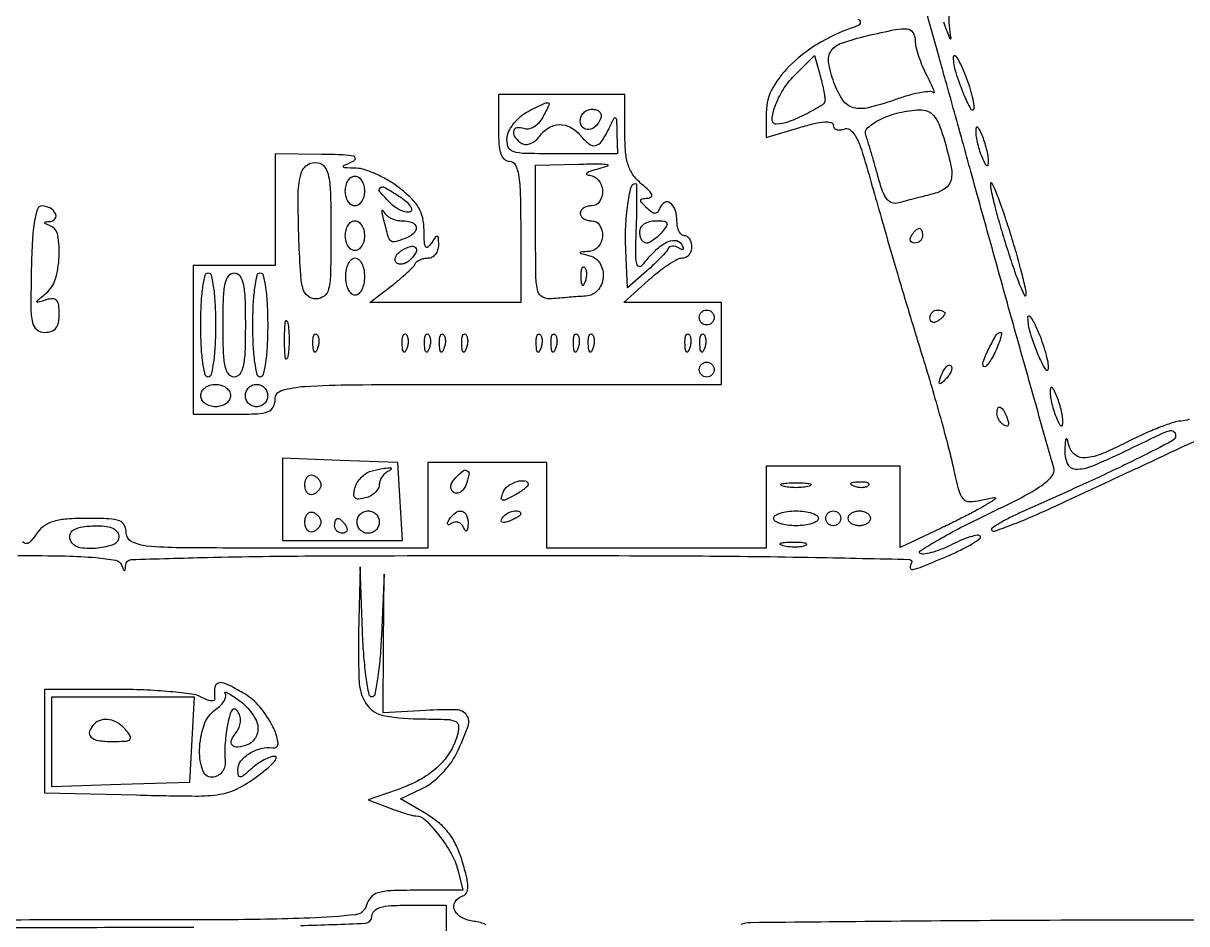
# Model space of a CAD drawing. Extents: x 23 to 255, y 40 to 184.
# Drawn here: x 61.52 to 74.74, y 134.98 to 145.22 of the extents above; entities that cross this region are included whole.
import ezdxf

# ---------------------------------------------------------------- set-up
doc = ezdxf.new("R2010")
doc.units = 0
doc.header["$MEASUREMENT"] = 0

msp = doc.modelspace()

# ---------------------------------------------------------------- linework, layer by layer
for points in [[(207.919475, 175.632891, 0.000007), (191.762556, 175.634099, 0.00002)], [(173.0434, 175.634494, 0.000013), (151.49745, 175.633531)], [(49.932728, 162.472053, 0.000008), (49.952466, 164.319505, 0.000321)], [(63.698455, 145.326169, 0.000721), (66.4533, 145.328041, -0.000414), (69.674497, 145.332204, -0.007548)], [(61.45485, 139.167, -0.004788), (61.999077, 139.161788, -0.017602), (62.342856, 139.143084, -0.020735), (62.568052, 139.11341, -0.259284), (62.632571, 139.06125, 0.009076), (62.656282, 139.00543, 0.295955), (62.668044, 138.9978, 0.382689), (62.677158, 139.005973, 0.011437), (62.681921, 139.06125, -0.386464), (62.743602, 139.121079, -0.002267), (63.607475, 139.14532, -0.004933), (64.876137, 139.162643, -0.000947), (67.177393, 139.167, -0.001231), (69.152096, 139.162139, -0.003536), (70.522743, 139.145698, -0.000839), (71.591574, 139.123521, -0.57987), (71.6139, 139.0824, 0.167112), (71.601818, 139.028976, 0.441181), (71.629884, 139.008467, 0.048034), (71.739876, 139.042003, 0.003257), (72.04186, 139.169126, 0.013194), (72.191862, 139.238165, 0.023658), (72.310506, 139.303759, 0.022572), (72.393218, 139.36004, 0.456678), (72.395136, 139.386864, 0.244306), (72.362176, 139.397283, 0.02794), (72.283809, 139.379024, 0.028667), (72.187144, 139.344601, 0.01946), (72.081327, 139.295, -0.022497), (71.971784, 139.244461, -0.026394), (71.863759, 139.206915, -0.026767), (71.770676, 139.185297, -0.124749), (71.716163, 139.189312, -0.628223), (71.712373, 139.21894, -0.010987), (71.890264, 139.32904, -0.013844), (72.135419, 139.464422, -0.007337), (72.446138, 139.619218, 0.006634), (72.868312, 139.828798, 0.03272), (73.09614, 139.9652, 0.065533), (73.212357, 140.070418, 0.250071), (73.232444, 140.162817, -0.00041), (72.993892, 141.007624, -0.000441), (72.762535, 141.832314, -0.000444), (72.53416, 142.651955, -0.000429), (72.304559, 143.4816, 0.000272), (72.208384, 143.829547, 0.000207), (72.102624, 144.210746, 0.000209), (72.003147, 144.568148, 0.000489), (71.928416, 144.8352), (71.773952, 145.3851)], [(71.004471, 145.268944, -0.734878), (71.005827, 145.192662, 0.047604), (70.59174, 145.00962, 0.0617), (70.2577, 144.763709, 0.072941), (70.038597, 144.485634, 0.131172), (69.9642, 144.206928), (69.9642, 143.921159), (70.3449, 144.035733, -0.014063), (70.512904, 144.081184, -0.042674), (70.629847, 144.098952, -0.079701), (70.701154, 144.092261, -0.34201), (70.7256, 144.060702, 0.159283), (70.735484, 144.030463, 0.151822), (70.761494, 144.011193, 0.111675), (70.801041, 144.006671, 0.064549), (70.847794, 144.017988, -0.245801), (70.912627, 144.010457, -0.109373), (70.973329, 143.945978, -0.051975), (71.035307, 143.812076, -0.013151), (71.107043, 143.582889, 0.000652), (71.307563, 142.881189, 0.001661), (71.455387, 142.372808, 0.001932), (71.592925, 141.912173, 0.001224), (71.756633, 141.376254, -0.003934), (71.856893, 141.041554, -0.003515), (71.955808, 140.692513, -0.003526), (72.040268, 140.377645, -0.010939), (72.091077, 140.16367, 0.010604), (72.151631, 139.907897, 0.113606), (72.200545, 139.813924, 0.220202), (72.272654, 139.780752, 0.05487), (72.404969, 139.795629, -0.002333), (72.549653, 139.827517, -0.252705), (72.568225, 139.82212, -0.48168), (72.566813, 139.808696, -0.003631), (72.4599, 139.741523, -0.015489), (72.368679, 139.688963, -0.004293), (72.222359, 139.612198, -0.00433), (72.055109, 139.528098, -0.004525), (71.88885, 139.448153), (71.487, 139.259384), (71.487, 139.720792), (71.487, 140.1822), (70.7256, 140.1822), (69.9642, 140.1822), (69.9642, 139.7169), (69.9642, 139.2516), (68.71635, 139.251445), (67.4685, 139.251291), (67.4685, 139.737895), (67.4685, 140.2245), (66.7917, 140.2245), (66.1149, 140.2245), (66.1149, 139.737895), (66.1149, 139.251291), (64.40175, 139.251445, -0.001524), (63.304195, 139.25489, -0.023092), (62.923913, 139.27482, -0.087909), (62.749503, 139.323823, -0.287967), (62.6886, 139.4208, 0.114913), (62.667896, 139.509697, 0.189992), (62.611622, 139.560837, 0.080197), (62.495268, 139.584676, 0.010508), (62.241976, 139.59, 0.017174), (62.014683, 139.58219, 0.053689), (61.86426, 139.555445, 0.079841), (61.758374, 139.505261, 0.0863), (61.676781, 139.425491, -0.017184), (61.597586, 139.323215, -0.222975), (61.55511, 139.303282, -0.202758), (61.510294, 139.322235, -0.014042)], [(71.980667, 145.23705, 0.001272), (72.04182, 145.061771, 0.16766), (72.05575, 145.044204, 0.631304), (72.064233, 145.049501, 0.002475), (72.046937, 145.19475, -0.054323), (72.044828, 145.335914, -0.26835)], [(74.773029, 140.716515, -0.085686), (74.677838, 140.696014, 0.068306), (74.594463, 140.681052, 0.01298), (74.448687, 140.629497, 0.013635), (74.280456, 140.559724, 0.012151), (74.1096, 140.4783, -0.015565), (73.785268, 140.326444, -0.079357), (73.592808, 140.277632, -0.185715), (73.476347, 140.310773, -0.169263), (73.406517, 140.41485, 0.009556), (73.385625, 140.488975, 0.524627), (73.373904, 140.492738, 0.213559), (73.364162, 140.474663, 0.005163), (73.358014, 140.377543, 0.112993), (73.38618, 140.215536, 0.290894), (73.47955, 140.150629, 0.109156), (73.666045, 140.183825, 0.014374), (74.034871, 140.349572, -0.001465), (74.432588, 140.540792, -0.035281), (74.547408, 140.585949, -0.246525), (74.595284, 140.577275, -0.23102), (74.6172, 140.532373, -0.279518), (74.579262, 140.469813, -0.004651), (74.20236, 140.277768, -0.008125), (73.672717, 140.024727, -0.00241), (72.854719, 139.654882, 0.012115), (72.716904, 139.589321, 0.021543), (72.607317, 139.527829, 0.018831), (72.529073, 139.475205, 0.460577), (72.527274, 139.452126, 0.290586), (72.560786, 139.444639, 0.004684), (72.750505, 139.515004, 0.010598), (72.974185, 139.605834, 0.006629), (73.232255, 139.721136, 0.000659), (74.01499, 140.084629, 0.000804), (74.746327, 140.426858, 0.000881), (75.394986, 140.733069, 0.001616)], [(66.781551, 134.966503, 0.082613), (66.64365, 135.006069, -0.091587), (66.501229, 135.049693, -0.168673), (66.418988, 135.136794, -0.25771), (66.426554, 135.22893, -0.167199), (66.513537, 135.295479, 0.194155), (66.556801, 135.332313, 0.124408), (66.57233, 135.397339, 0.057272), (66.558419, 135.505823, 0.012286), (66.508373, 135.689129, 0.034474), (66.441349, 135.867185, 0.054741), (66.357926, 136.00689, 0.056838), (66.248699, 136.121527, 0.040763), (66.103973, 136.223656), (65.807274, 136.398713), (66.060832, 136.521515, 0.055811), (66.167624, 136.588845, 0.033052), (66.278948, 136.690516, 0.032726), (66.377874, 136.808162, 0.047706), (66.447295, 136.924394, 0.021924), (66.57542, 137.228095, 0.252546), (66.558035, 137.352029, 0.233543), (66.44307, 137.411563, 0.019002), (66.093904, 137.404915), (65.6073, 137.377131), (65.613394, 138.166315), (65.619488, 138.9555), (65.58895, 138.25755, -0.010466), (65.571625, 137.989964, -0.017177), (65.544467, 137.764623, -0.011236), (65.512543, 137.585901, -0.356993), (65.4804, 137.5596, -0.361595), (65.44834, 137.586273, -0.010106), (65.417021, 137.777048, -0.016238), (65.390617, 138.01604, -0.009872), (65.37419, 138.29985), (65.345993, 139.0401), (65.328597, 138.288027, 0.019106), (65.337244, 137.714636, 0.147613), (65.42731, 137.465111, 0.195745), (65.627529, 137.343814, 0.038045), (66.057151, 137.308491, -0.007276), (66.337978, 137.302724, -0.105764), (66.433788, 137.278684, -0.289885), (66.466917, 137.22464, -0.069062), (66.45016, 137.11545, -0.070653), (66.360138, 136.919813, -0.066804), (66.217783, 136.75276, -0.059549), (66.020862, 136.614339, -0.040032), (65.768807, 136.503675), (65.4381, 136.389035), (65.676257, 136.297518, 0.008279), (65.772159, 136.262476, 0.009995), (65.863358, 136.232883, 0.008781), (65.940762, 136.210942, 0.064754), (65.97876, 136.206, -0.198348), (66.086869, 136.161357, -0.031543), (66.24196, 135.986127, -0.035224), (66.381947, 135.777514, -0.069442), (66.4562, 135.59265), (66.513943, 135.36), (65.989251, 135.36, 0.00962), (65.694814, 135.354335, 0.062729), (65.549046, 135.330246, 0.137629), (65.468038, 135.279164, 0.120293), (65.420313, 135.1908, -0.310194), (65.294931, 135.082276, -0.018954), (64.774779, 135.043722, -0.008519), (63.773493, 135.024651, -0.000502), (60.732933, 135.0216, -0.000713)], [(80.870921, 134.953928, -0.062591), (80.891548, 135.086588, -0.204789), (80.946405, 135.153975, -0.096732), (81.062168, 135.188606, -0.008787), (81.36405, 135.212882), (81.8505, 135.243407), (81.32175, 135.259403, 0.009381), (81.04815, 135.262545, 0.049909), (80.899609, 135.246589, 0.119509), (80.822102, 135.20966, 0.22579), (80.793, 135.1485, -0.402901), (80.717374, 135.069883, -0.003919), (79.856503, 135.043239, -0.005179), (78.453738, 135.025361, -0.000596), (75.300919, 135.0216, 0.000875), (73.18581, 135.017899, 0.001407), (71.382828, 135.006516, 0.000222), (69.785132, 134.991222, 0.089334), (69.675019, 134.970249, 0.18689)], [(58.028629, 134.940786, 0.000697), (60.7428, 134.937, 0.000697), (63.456971, 134.940786, 0.005997)], [(64.66965, 134.958717, 0.005181), (65.406196, 134.986085, 0.400368), (65.4804, 135.0639, -0.200296), (65.505362, 135.123713, -0.122766), (65.57205, 135.163305, -0.058865), (65.695243, 135.184942, -0.014068), (65.9034, 135.1908), (66.3264, 135.1908), (66.3264, 134.7678)]]:
    msp.add_lwpolyline(points, format="xyb")
for points in [[(71.656721, 145.02555, 0.058894), (71.665724, 144.951616, 0.01988), (71.695616, 144.847104, 0.01946), (71.738155, 144.733137, 0.021125), (71.788397, 144.625974, -0.007582), (71.835168, 144.532861, -0.019975), (71.86495, 144.464409, -0.065316), (71.872653, 144.432929, -0.708539), (71.864827, 144.429173, 0.216901), (71.82505, 144.444064, 0.023868), (71.725895, 144.43244, 0.025692), (71.603474, 144.405604, 0.018006), (71.468715, 144.363449, -0.020817), (71.134866, 144.26107, -0.126015), (70.955299, 144.260133, -0.188368), (70.835077, 144.345573, -0.058463), (70.73408, 144.547505, -0.042596), (70.672758, 144.77633, -0.200266), (70.70166, 144.906427, -0.158531), (70.820694, 144.995506, -0.024519), (71.107761, 145.077733, -0.007025), (71.432517, 145.148955, -0.07429), (71.567625, 145.156195, -0.238372), (71.631554, 145.115866, -0.134931)], [(70.632567, 144.357026, -0.282071), (70.599359, 144.290594, -0.021217), (70.416171, 144.186931, -0.027763), (70.218604, 144.099408, -0.090624), (70.078476, 144.0738, -0.436914), (70.030773, 144.125319, -0.069352), (70.063821, 144.276392, -0.050987), (70.155604, 144.463651, -0.057007), (70.280568, 144.620895), (70.512335, 144.852662), (70.568235, 144.653581, -0.007763), (70.590253, 144.570212, -0.007266), (70.610191, 144.484347, -0.007258), (70.625671, 144.407631, -0.024578)], [(72.088948, 144.8352, 0.069344), (72.117472, 144.661845, 0.021707), (72.206713, 144.413489, 0.037611), (72.290721, 144.245433, 0.743132), (72.326564, 144.254437, 0.061764), (72.321024, 144.326356, 0.017485), (72.294805, 144.435757, 0.017335), (72.256245, 144.558303, 0.017523), (72.209411, 144.677437, 0.013896), (72.161902, 144.77904, 0.046771), (72.123045, 144.841203, 0.269941), (72.101591, 144.850056, 0.381965)], [(66.9186, 144.0315, 0.016668), (66.924732, 143.847596, 0.063857), (66.9468, 143.7354, 0.12648), (66.986534, 143.673868, 0.188641), (67.0455, 143.6508, -0.280451), (67.109912, 143.611587, -0.080293), (67.147911, 143.4957, -0.033635), (67.167667, 143.275195, -0.005528), (67.1724, 142.8471), (67.1724, 142.0434), (66.314991, 142.0434), (65.457582, 142.0434), (65.701641, 142.232204, 0.010181), (65.79716, 142.309256, 0.012792), (65.882291, 142.384639, 0.010974), (65.95011, 142.4507, 0.092064), (65.9739, 142.486004, -0.128149), (65.9934, 142.510909, -0.059554), (66.029022, 142.531907, -0.053331), (66.074015, 142.546177, -0.050182), (66.12195, 142.551, 0.123118), (66.167557, 142.562403, 0.101744), (66.206214, 142.59449, 0.091811), (66.231951, 142.642498, 0.079603), (66.240505, 142.69905, 0.011938), (66.237802, 142.781866, 0.327416), (66.224719, 142.797739, 0.309569), (66.204867, 142.790453, 0.011213), (66.1572, 142.7202, -0.068641), (66.117899, 142.67455, -0.473377), (66.092525, 142.678679, -0.119832), (66.077449, 142.729816, -0.010849), (66.073895, 142.863945, 0.05303), (66.058086, 143.006116, 0.078179), (66.01243, 143.122873, 0.067578), (65.927467, 143.231505, 0.030134), (65.789665, 143.350395, 0.029416), (65.666393, 143.433431, 0.026571), (65.530059, 143.504554, 0.02753), (65.400958, 143.555024, 0.072228), (65.303215, 143.572146, -0.003674), (65.172447, 143.576929, -0.28634), (65.156051, 143.588186, -0.409981), (65.161963, 143.603576, -0.004999), (65.2689, 143.6508, 0.263427), (65.292393, 143.681717, 0.390762), (65.274131, 143.707824, 0.044187), (65.152339, 143.723381, 0.006872), (64.90935, 143.729454), (64.3806, 143.7354), (64.3806, 143.1009), (64.3806, 142.4664), (63.9153, 142.4664), (63.45, 142.4664), (63.45, 141.6204), (63.45, 140.7744), (63.9153, 140.7744, 0.009792), (64.180956, 140.779603, 0.077556), (64.301288, 140.803241, 0.189837), (64.359172, 140.854419, 0.118451), (64.3806, 140.9436, -0.335175), (64.456996, 141.044761, -0.052699), (64.719, 141.09024, -0.015687), (65.270183, 141.109648, -0.000956), (66.9186, 141.1128), (69.4566, 141.1128), (69.4566, 141.5781), (69.4566, 142.0434), (68.901479, 142.0434), (68.346357, 142.0434), (68.624233, 142.2972, -0.017806), (68.738542, 142.394372, -0.021803), (68.852221, 142.476446, -0.020933), (68.951921, 142.536192, -0.12515), (69.010154, 142.551, 0.116702), (69.051366, 142.560752, 0.100529), (69.086462, 142.588277, 0.092997), (69.110021, 142.629437, 0.083795), (69.1182, 142.6779, 0.064853), (69.111881, 142.726414, 0.082425), (69.093349, 142.767523, 0.098894), (69.065863, 142.795023, 0.148195), (69.0336, 142.8048, -0.186414), (69.001301, 142.817276, -0.089706), (68.973851, 142.853036, -0.069539), (68.955242, 142.90617, -0.049547), (68.949, 142.969007, 0.077054), (68.92968, 143.093628, 0.149304), (68.872957, 143.175828, 0.295687), (68.807617, 143.182078, 0.187105), (68.755301, 143.122577, -0.061551), (68.730309, 143.07389, -0.247399), (68.701724, 143.058697, -0.164896), (68.66411, 143.071302, -0.026524), (68.604255, 143.12205, -0.015835), (68.546103, 143.1805, -0.215308), (68.536679, 143.20828, -0.343888), (68.552818, 143.225276, -0.031479), (68.61483, 143.230615, 0.150126), (68.653777, 143.243563, 0.350476), (68.661658, 143.271222, 0.102397), (68.629017, 143.318865, 0.017694), (68.54715, 143.392225, -0.061199), (68.45253, 143.493127, -0.079831), (68.3951, 143.605708, -0.058911), (68.3655, 143.755808, -0.019257), (68.3568, 143.981611), (68.3568, 144.4122), (67.6377, 144.4122), (66.9186, 144.4122)], [(67.422688, 144.151838, -0.057862), (67.37703, 144.086091, -0.076352), (67.321109, 144.039389, -0.091288), (67.26239, 144.017199, -0.137267), (67.208212, 144.022283, 0.132023), (67.128953, 144.030546, 0.330322), (67.090587, 143.991301, 0.205595), (67.110021, 143.920956, 0.085744), (67.185234, 143.854368, 0.144083), (67.230218, 143.842045, 0.090383), (67.284081, 143.852913, 0.076762), (67.338546, 143.885015, 0.063487), (67.384911, 143.933975, -0.096415), (67.490067, 144.031388, -0.132549), (67.612913, 144.068233, -0.132095), (67.737931, 144.038322, -0.095429), (67.8492, 143.9469, 0.04726), (67.94764, 143.84881, 0.224949), (68.022642, 143.829927, 0.197561), (68.091414, 143.875575, 0.03635), (68.168946, 144.01035, -0.003977), (68.232107, 144.138693, -0.397891), (68.249408, 144.144972, -0.288934), (68.261616, 144.12709, -0.002965), (68.266474, 143.96805), (68.2722, 143.7354), (67.631816, 143.7354, -0.004804), (67.226573, 143.739294, -0.06975), (67.085301, 143.761874, -0.242805), (67.027868, 143.81803, -0.116242), (67.018466, 143.923632, -0.085071), (67.044262, 144.003507, -0.049563), (67.099687, 144.087891, -0.047734), (67.174084, 144.163761, -0.058283), (67.257, 144.218485, -0.003399), (67.447585, 144.312942, -0.212038), (67.484339, 144.314246, -0.436986), (67.493688, 144.289736, -0.00796)], [(68.083613, 144.142538, -0.113253), (68.0288, 144.052591, -0.165501), (67.946798, 144.010944, -0.244413), (67.878554, 144.034895, -0.190724), (67.8492, 144.10905, -0.099038), (67.859426, 144.16017, -0.097945), (67.888548, 144.203652, -0.097945), (67.93203, 144.232774, -0.099038), (67.98315, 144.243, -0.077096), (68.031819, 144.235451, -0.119977), (68.067915, 144.213489, -0.144529), (68.085726, 144.180757, -0.134046)], [(71.981209, 143.915935, -0.01723), (72.063336, 143.602984, -0.107751), (72.064571, 143.438471, -0.1997), (71.996706, 143.339567, -0.085474), (71.84655, 143.275254, 0.002888), (71.746955, 143.250891, 0.002318), (71.640049, 143.223557, 0.002342), (71.541447, 143.197364, 0.00597), (71.470268, 143.177184, -0.145174), (71.396508, 143.177193, -0.156691), (71.337255, 143.217671, -0.080604), (71.286059, 143.311437, -0.018971), (71.232933, 143.482593, 0.003114), (71.193886, 143.624084, 0.003365), (71.154052, 143.761461, 0.003174), (71.118351, 143.878825, 0.016191), (71.095988, 143.943266, -0.316849), (71.118955, 144.034246, -0.065631), (71.265115, 144.129747, -0.053411), (71.477105, 144.204966, -0.049169), (71.706259, 144.236321, -0.103444), (71.796143, 144.221037, -0.122352), (71.86623, 144.171205, -0.080162), (71.924629, 144.075791, -0.024546)], [(72.344892, 143.9892, 0.04179), (72.349963, 143.92863, 0.018434), (72.36625, 143.849874, 0.018093), (72.389759, 143.767177, 0.02318), (72.4176, 143.6931, 0.015364), (72.449319, 143.625123, 0.14515), (72.47114, 143.601961, 0.507108), (72.485602, 143.608276, 0.055166), (72.490308, 143.6508, 0.04179), (72.485237, 143.71137, 0.018434), (72.46895, 143.790126, 0.018093), (72.445441, 143.872823, 0.02318), (72.4176, 143.9469, 0.015364), (72.385881, 144.014877, 0.14515), (72.36406, 144.038039, 0.507108), (72.349598, 144.031724, 0.055166)], [(65.0151, 142.845941, -0.004497), (65.010947, 142.384191, -0.050293), (64.989243, 142.20188, -0.168675), (64.93765, 142.118331, -0.172531), (64.8459, 142.0857, -0.159713), (64.754418, 142.115687, -0.165221), (64.699961, 142.193635, -0.055463), (64.671098, 142.360261, -0.00586), (64.651745, 142.755022, -0.008796), (64.641914, 143.254639, -0.060532), (64.670974, 143.498035, -0.178146), (64.744805, 143.607746, -0.206907), (64.866794, 143.634744, -0.195738), (64.94433, 143.584294, -0.105773), (64.98903, 143.477562, -0.040892), (65.010314, 143.273855, -0.005592)], [(68.0607, 143.565034, 0.014562), (67.970931, 143.539806, 0.0761), (67.924943, 143.517307, 0.530902), (67.925135, 143.501655, 0.129448), (67.95495, 143.491609, -0.216748), (68.056144, 143.43706, -0.148292), (68.102228, 143.312774, -0.164925), (68.069529, 143.192891, -0.249389), (67.9761, 143.1432, 0.064853), (67.927586, 143.136881, 0.082425), (67.886477, 143.118349, 0.098894), (67.858977, 143.090863, 0.148195), (67.8492, 143.0586, 0.148195), (67.858977, 143.026337, 0.098894), (67.886477, 142.998851, 0.082425), (67.927586, 142.980319, 0.064853), (67.9761, 142.974, -0.24935), (68.069544, 142.92431, -0.164971), (68.102248, 142.804434, -0.148426), (68.056148, 142.680215, -0.216946), (67.95495, 142.625786, 0.002113), (67.855635, 142.618781, 0.392517), (67.8492, 142.611847, 0.339035), (67.855445, 142.603696, 0.001923), (67.95495, 142.577283, -0.197046), (68.074293, 142.487548, -0.15847), (68.110048, 142.329618, -0.159802), (68.046046, 142.181799, -0.199745), (67.91265, 142.117203, 0.003775), (67.825999, 142.111632, 0.002209), (67.7223, 142.103717, 0.002209), (67.618606, 142.09488, 0.003752), (67.53195, 142.086454, -0.136214), (67.424785, 142.104444, -0.225065), (67.367426, 142.173807, -0.058415), (67.345283, 142.341213, -0.003706), (67.341612, 142.837501), (67.341623, 143.6085), (67.828062, 143.618475, -0.003541), (68.0745, 143.621783, -0.0581), (68.156326, 143.612768, -0.743505), (68.157496, 143.595153, -0.028412)], [(65.3958, 143.3124, -0.062428), (65.387691, 143.247704, -0.080661), (65.363848, 143.192903, -0.098045), (65.328512, 143.156226, -0.153317), (65.287029, 143.1432, -0.153317), (65.245546, 143.156226, -0.098045), (65.210209, 143.192903, -0.080661), (65.186366, 143.247704, -0.062428), (65.178257, 143.3124, -0.062428), (65.186366, 143.377096, -0.080661), (65.210209, 143.431897, -0.098045), (65.245546, 143.468574, -0.153317), (65.287029, 143.4816, -0.153317), (65.328512, 143.468574, -0.098045), (65.363848, 143.431897, -0.080661), (65.387691, 143.377096, -0.062428)], [(68.483114, 142.873912, 0.006872), (68.476855, 142.614042, 0.048749), (68.487812, 142.488546, 0.298047), (68.517387, 142.457667, 0.29158), (68.55811, 142.472062, -0.030331), (68.699451, 142.631849, -0.071828), (68.826335, 142.726818, -0.131272), (68.926986, 142.751242, -0.253807), (68.99684, 142.711237, -0.026258), (69.018749, 142.671233, -0.25247), (69.017886, 142.652496, -0.372745), (69.003465, 142.647771, -0.039159), (68.969297, 142.665356, 0.064495), (68.932578, 142.681964, 0.091171), (68.897004, 142.686041, 0.114735), (68.868207, 142.677253, 0.157558), (68.850202, 142.657277, -0.076885), (68.827427, 142.622096, -0.009882), (68.766156, 142.556025, -0.011357), (68.689596, 142.480198, -0.009246), (68.604319, 142.402429), (68.387086, 142.211558), (68.36757, 142.639263, -0.020819), (68.366493, 142.910823, -0.026723), (68.389217, 143.159579, -0.022494), (68.427069, 143.356917, -0.347085), (68.477855, 143.397, -0.408655), (68.48764, 143.387399, -0.002241), (68.489734, 143.243343, -0.007486), (68.488904, 143.07449, -0.004483)], [(72.51219, 143.397, 0.070215), (72.519151, 143.316991, 0.006312), (72.567035, 143.120993, 0.008111), (72.631169, 142.887866, 0.006248), (72.708424, 142.6356, 0.006288), (72.786902, 142.400556, 0.014118), (72.853686, 142.224761, 0.024339), (72.901001, 142.124249, 0.761218), (72.917843, 142.128, 0.06952), (72.910751, 142.208005, 0.00625), (72.86284, 142.404007, 0.008033), (72.798745, 142.637134, 0.006189), (72.721609, 142.8894, 0.006331), (72.643252, 143.124443, 0.014212), (72.576505, 143.300239, 0.024491), (72.529151, 143.400756, 0.759789)], [(65.915708, 143.076803, -0.128158), (65.86998, 143.073742, -0.0545), (65.810835, 143.091843, -0.049031), (65.748557, 143.126179, -0.045918), (65.692655, 143.172659, -0.017068), (65.570179, 143.303795, -0.416135), (65.573414, 143.348928, -0.317884), (65.626329, 143.353971, -0.014873), (65.788052, 143.254751, -0.028154), (65.867059, 143.196376, -0.064057), (65.91756, 143.142192, -0.138724), (65.932241, 143.101545, -0.342513)], [(61.608781, 142.4241, 0.004738), (61.603883, 141.988503, 0.052487), (61.621783, 141.815516, 0.175281), (61.671026, 141.736098, 0.168759), (61.76054, 141.705, 0.0781), (61.837755, 141.717135, 0.14743), (61.889172, 141.752653, 0.122863), (61.918146, 141.815993, 0.046164), (61.9272, 141.913845, 0.033224), (61.920433, 142.015564, 0.152846), (61.895771, 142.068473, 0.215134), (61.851044, 142.087777, 0.072196), (61.77915, 142.076139, -0.004461), (61.682658, 142.046742, -0.500939), (61.6734, 142.053664, -0.221601), (61.68097, 142.069905, -0.002331), (61.77915, 142.15157, 0.150295), (61.881356, 142.30646, 0.057509), (61.925525, 142.563728, 0.058927), (61.910147, 142.809132, 0.257199), (61.82145, 142.917971, -0.011425), (61.768553, 142.940734, -0.320989), (61.761509, 142.953026, -0.353699), (61.77098, 142.962586, -0.012467), (61.826443, 142.967321, 0.238911), (61.880913, 142.999182, 0.277331), (61.882774, 143.058389, 0.144195), (61.819347, 143.120479, 0.122694), (61.728149, 143.1432, 0.320926), (61.678633, 143.107769, 0.041055), (61.644826, 142.973445, 0.027747), (61.621152, 142.757151, 0.008204)], [(65.82585, 142.974, -0.084275), (65.938772, 142.954831, -0.288036), (65.983207, 142.899157, -0.259564), (65.954071, 142.829312, -0.075458), (65.848991, 142.76956, -0.028986), (65.743225, 142.735861, -0.24903), (65.696584, 142.747158, -0.143616), (65.665204, 142.797238, -0.008314), (65.618591, 142.974, -0.008291), (65.601235, 143.049962, -0.043863), (65.596112, 143.092308, -0.645944), (65.602911, 143.095646, -0.112895), (65.615131, 143.07975, 0.108197), (65.645653, 143.039274, 0.061078), (65.697064, 143.005064, 0.056663), (65.760227, 142.98187, 0.059751)], [(65.3958, 142.8048, -0.062428), (65.387691, 142.740104, -0.080661), (65.363848, 142.685302, -0.098045), (65.328512, 142.648626, -0.153317), (65.287029, 142.6356, -0.153317), (65.245546, 142.648626, -0.098045), (65.210209, 142.685302, -0.080661), (65.186366, 142.740104, -0.062428), (65.178257, 142.8048, -0.062428), (65.186366, 142.869496, -0.080661), (65.210209, 142.924297, -0.098045), (65.245546, 142.960974, -0.153317), (65.287029, 142.974, -0.153317), (65.328512, 142.960974, -0.098045), (65.363848, 142.924297, -0.080661), (65.387691, 142.869496, -0.062428)], [(68.7798, 142.8471, -0.031583), (68.734022, 142.798535, -0.034151), (68.683611, 142.757477, -0.036411), (68.635933, 142.728739, -0.117955), (68.600241, 142.7202, -0.167044), (68.571919, 142.729934, -0.095133), (68.547808, 142.757477, -0.075975), (68.531509, 142.798561, -0.056567), (68.526, 142.8471, -0.132926), (68.539476, 142.896896, -0.107148), (68.577076, 142.937903, -0.089651), (68.634834, 142.964841, -0.064485), (68.705559, 142.974, -0.02153), (68.800958, 142.96989, -0.243483), (68.831931, 142.950308, -0.285199), (68.831037, 142.9163, -0.027702)], [(71.7408, 142.8048, -0.105053), (71.733942, 142.77252, -0.099167), (71.714482, 142.745051, -0.09642), (71.685407, 142.72664, -0.093332), (71.651207, 142.7202, -0.108972), (71.621179, 142.726823, -0.182303), (71.603291, 142.745051, -0.161196), (71.600659, 142.772474, -0.082592), (71.6139, 142.8048, -0.029505), (71.636657, 142.837183, -0.035638), (71.661786, 142.864549, -0.038439), (71.685665, 142.883855, -0.151918), (71.703493, 142.8894, -0.210953), (71.717759, 142.883101, -0.081139), (71.729841, 142.864549, -0.061769), (71.738064, 142.837189, -0.042167)], [(65.92032, 142.53408, -0.061357), (65.877929, 142.500987, -0.07985), (65.83228, 142.482706, -0.097607), (65.790608, 142.481583, -0.155678), (65.75921, 142.49779, -0.174419), (65.745206, 142.527535, -0.126366), (65.75097, 142.564016, -0.093351), (65.776733, 142.602138, -0.059262), (65.8188, 142.6356, -0.056674), (65.919064, 142.682845, -0.28553), (65.976743, 142.669392, -0.340214), (65.983649, 142.616379, -0.064859)], [(65.3958, 142.3395, -0.048028), (65.388007, 142.258557, -0.068025), (65.364736, 142.190128, -0.088204), (65.330434, 142.144019, -0.191087), (65.29005, 142.128, -0.191087), (65.249666, 142.144019, -0.088204), (65.215364, 142.190128, -0.068025), (65.192093, 142.258557, -0.048028), (65.1843, 142.3395, -0.048028), (65.192093, 142.420443, -0.068025), (65.215364, 142.488872, -0.088204), (65.249666, 142.534981, -0.191087), (65.29005, 142.551, -0.191087), (65.330434, 142.534981, -0.088204), (65.364736, 142.488872, -0.068025), (65.388007, 142.420443, -0.048028)], [(63.7038, 141.7896, -0.01259), (63.697926, 141.556359, -0.022889), (63.679629, 141.3666, -0.020168), (63.6535, 141.224805, -0.350432), (63.6192, 141.1974, -0.350432), (63.5849, 141.224805, -0.020168), (63.558771, 141.3666, -0.022889), (63.540474, 141.556359, -0.01259), (63.5346, 141.7896, -0.01259), (63.540474, 142.022841, -0.022889), (63.558771, 142.2126, -0.020168), (63.5849, 142.354395, -0.350432), (63.6192, 142.3818, -0.350432), (63.6535, 142.354395, -0.020168), (63.679629, 142.2126, -0.022889), (63.697926, 142.022841, -0.01259)], [(64.0422, 141.7896, -0.008455), (64.037031, 141.483926, -0.044348), (64.016518, 141.31725, -0.103378), (63.977556, 141.229324, -0.241448), (63.9153, 141.1974, -0.241448), (63.853044, 141.229324, -0.103378), (63.814082, 141.31725, -0.044348), (63.793569, 141.483926, -0.008455), (63.7884, 141.7896, -0.008455), (63.793569, 142.095274, -0.044348), (63.814082, 142.26195, -0.103378), (63.853044, 142.349876, -0.241448), (63.9153, 142.3818, -0.241448), (63.977556, 142.349876, -0.103378), (64.016518, 142.26195, -0.044348), (64.037031, 142.095274, -0.008455)], [(64.296, 141.7896, -0.01259), (64.290126, 141.556359, -0.022889), (64.271829, 141.3666, -0.020168), (64.2457, 141.224805, -0.350432), (64.2114, 141.1974, -0.350432), (64.1771, 141.224805, -0.020168), (64.150971, 141.3666, -0.022889), (64.132674, 141.556359, -0.01259), (64.1268, 141.7896, -0.01259), (64.132674, 142.022841, -0.022889), (64.150971, 142.2126, -0.020168), (64.1771, 142.354395, -0.350432), (64.2114, 142.3818, -0.350432), (64.2457, 142.354395, -0.020168), (64.271829, 142.2126, -0.022889), (64.290126, 142.022841, -0.01259)], [(67.855879, 142.33245, 0.018894), (67.860874, 142.269311, 0.168741), (67.87283, 142.244628, 0.470617), (67.888248, 142.246087, 0.054073), (67.906991, 142.281337, 0.051402), (67.920192, 142.327603, 0.05415), (67.923358, 142.374772, 0.060344), (67.916661, 142.415829, 0.126455), (67.900313, 142.443487, 0.296942), (67.881797, 142.447397, 0.208169), (67.866176, 142.431954, 0.077125), (67.856809, 142.391347, 0.028489)], [(69.372, 141.8742, -0.099038), (69.365541, 141.841913, -0.097945), (69.347149, 141.814451, -0.097945), (69.319687, 141.796059, -0.099038), (69.2874, 141.7896, -0.099038), (69.255113, 141.796059, -0.097945), (69.227651, 141.814451, -0.097945), (69.209259, 141.841913, -0.099038), (69.2028, 141.8742, -0.099038), (69.209259, 141.906487, -0.097945), (69.227651, 141.933949, -0.097945), (69.255113, 141.952341, -0.099038), (69.2874, 141.9588, -0.099038), (69.319687, 141.952341, -0.097945), (69.347149, 141.933949, -0.097945), (69.365541, 141.906487, -0.099038)], [(71.9946, 141.921493, -0.151918), (71.989055, 141.903665, -0.038439), (71.969749, 141.879786, -0.035638), (71.942383, 141.854657, -0.029505), (71.91, 141.8319, -0.082592), (71.877674, 141.818659, -0.161196), (71.850251, 141.821291, -0.182303), (71.832023, 141.839179, -0.108972), (71.8254, 141.869207, -0.093332), (71.83184, 141.903407, -0.09642), (71.850251, 141.932482, -0.099167), (71.87772, 141.951942, -0.105053), (71.91, 141.9588, -0.042167), (71.942389, 141.956064, -0.061769), (71.969749, 141.947841, -0.081139), (71.988301, 141.935759, -0.210953)], [(64.524905, 141.43005, -0.142433), (64.511475, 141.403822, -0.611425), (64.499012, 141.407446, -0.039503), (64.490447, 141.484068, -0.008087), (64.488242, 141.6204, -0.008087), (64.490447, 141.756732, -0.039503), (64.499012, 141.833354, -0.611425), (64.511475, 141.836978, -0.142433), (64.524905, 141.81075, -0.029693), (64.536319, 141.72406, -0.017887), (64.540029, 141.6204, -0.017887), (64.536319, 141.51674, -0.029693)], [(72.934948, 141.8742, 0.069344), (72.963472, 141.700845, 0.021707), (73.052713, 141.452489, 0.037611), (73.136721, 141.284433, 0.743132), (73.172564, 141.293437, 0.061764), (73.167024, 141.365356, 0.017485), (73.140805, 141.474757, 0.017335), (73.102245, 141.597303, 0.017523), (73.055411, 141.716437, 0.013896), (73.007902, 141.81804, 0.046771), (72.969045, 141.880203, 0.269941), (72.947591, 141.889056, 0.381965)], [(64.861391, 141.519938, -0.054073), (64.842648, 141.484687, -0.470617), (64.82723, 141.483228, -0.168741), (64.815274, 141.507911, -0.018894), (64.810279, 141.57105, -0.028489), (64.811209, 141.629947, -0.077125), (64.820576, 141.670554, -0.208169), (64.836197, 141.685997, -0.296942), (64.854713, 141.682087, -0.126455), (64.871061, 141.654429, -0.060344), (64.877758, 141.613372, -0.05415), (64.874592, 141.566203, -0.051402)], [(65.876591, 141.519938, -0.054073), (65.857848, 141.484687, -0.470617), (65.84243, 141.483228, -0.168741), (65.830474, 141.507911, -0.018894), (65.825479, 141.57105, -0.028489), (65.826409, 141.629947, -0.077125), (65.835776, 141.670554, -0.208169), (65.851397, 141.685997, -0.296942), (65.869913, 141.682087, -0.126455), (65.886261, 141.654429, -0.060344), (65.892958, 141.613372, -0.05415), (65.889792, 141.566203, -0.051402)], [(66.130391, 141.519938, -0.054073), (66.111648, 141.484687, -0.470617), (66.09623, 141.483228, -0.168741), (66.084274, 141.507911, -0.018894), (66.079279, 141.57105, -0.028489), (66.080209, 141.629947, -0.077125), (66.089576, 141.670554, -0.208169), (66.105197, 141.685997, -0.296942), (66.123713, 141.682087, -0.126455), (66.140061, 141.654429, -0.060344), (66.146758, 141.613372, -0.05415), (66.143592, 141.566203, -0.051402)], [(66.299591, 141.519938, -0.054073), (66.280848, 141.484687, -0.470617), (66.26543, 141.483228, -0.168741), (66.253474, 141.507911, -0.018894), (66.248479, 141.57105, -0.028489), (66.249409, 141.629947, -0.077125), (66.258776, 141.670554, -0.208169), (66.274397, 141.685997, -0.296942), (66.292913, 141.682087, -0.126455), (66.309261, 141.654429, -0.060344), (66.315958, 141.613372, -0.05415), (66.312792, 141.566203, -0.051402)], [(66.553391, 141.519938, -0.054073), (66.534648, 141.484687, -0.470617), (66.51923, 141.483228, -0.168741), (66.507274, 141.507911, -0.018894), (66.502279, 141.57105, -0.028489), (66.503209, 141.629947, -0.077125), (66.512576, 141.670554, -0.208169), (66.528197, 141.685997, -0.296942), (66.546713, 141.682087, -0.126455), (66.563061, 141.654429, -0.060344), (66.569758, 141.613372, -0.05415), (66.566592, 141.566203, -0.051402)], [(67.399391, 141.519938, -0.054073), (67.380648, 141.484687, -0.470617), (67.36523, 141.483228, -0.168741), (67.353274, 141.507911, -0.018894), (67.348279, 141.57105, -0.028489), (67.349209, 141.629947, -0.077125), (67.358576, 141.670554, -0.208169), (67.374197, 141.685997, -0.296942), (67.392713, 141.682087, -0.126455), (67.409061, 141.654429, -0.060344), (67.415758, 141.613372, -0.05415), (67.412592, 141.566203, -0.051402)], [(67.568591, 141.519938, -0.054073), (67.549848, 141.484687, -0.470617), (67.53443, 141.483228, -0.168741), (67.522474, 141.507911, -0.018894), (67.517479, 141.57105, -0.028489), (67.518409, 141.629947, -0.077125), (67.527776, 141.670554, -0.208169), (67.543397, 141.685997, -0.296942), (67.561913, 141.682087, -0.126455), (67.578261, 141.654429, -0.060344), (67.584958, 141.613372, -0.05415), (67.581792, 141.566203, -0.051402)], [(67.822391, 141.519938, -0.054073), (67.803648, 141.484687, -0.470617), (67.78823, 141.483228, -0.168741), (67.776274, 141.507911, -0.018894), (67.771279, 141.57105, -0.028489), (67.772209, 141.629947, -0.077125), (67.781576, 141.670554, -0.208169), (67.797197, 141.685997, -0.296942), (67.815713, 141.682087, -0.126455), (67.832061, 141.654429, -0.060344), (67.838758, 141.613372, -0.05415), (67.835592, 141.566203, -0.051402)], [(67.991591, 141.519938, -0.054073), (67.972848, 141.484687, -0.470617), (67.95743, 141.483228, -0.168741), (67.945474, 141.507911, -0.018894), (67.940479, 141.57105, -0.028489), (67.941409, 141.629947, -0.077125), (67.950776, 141.670554, -0.208169), (67.966397, 141.685997, -0.296942), (67.984913, 141.682087, -0.126455), (68.001261, 141.654429, -0.060344), (68.007958, 141.613372, -0.05415), (68.004792, 141.566203, -0.051402)], [(69.091391, 141.519938, -0.054073), (69.072648, 141.484687, -0.470617), (69.05723, 141.483228, -0.168741), (69.045274, 141.507911, -0.018894), (69.040279, 141.57105, -0.028489), (69.041209, 141.629947, -0.077125), (69.050576, 141.670554, -0.208169), (69.066197, 141.685997, -0.296942), (69.084713, 141.682087, -0.126455), (69.101061, 141.654429, -0.060344), (69.107758, 141.613372, -0.05415), (69.104592, 141.566203, -0.051402)], [(69.260591, 141.519938, -0.054073), (69.241848, 141.484687, -0.470617), (69.22643, 141.483228, -0.168741), (69.214474, 141.507911, -0.018894), (69.209479, 141.57105, -0.028489), (69.210409, 141.629947, -0.077125), (69.219776, 141.670554, -0.208169), (69.235397, 141.685997, -0.296942), (69.253913, 141.682087, -0.126455), (69.270261, 141.654429, -0.060344), (69.276958, 141.613372, -0.05415), (69.273792, 141.566203, -0.051402)], [(72.571244, 141.493142, -0.019039), (72.531684, 141.414407, -0.034614), (72.492668, 141.35392, -0.043766), (72.459107, 141.316384, -0.404981), (72.439303, 141.316697, -0.300693), (72.428404, 141.370133, -0.018521), (72.497862, 141.525665, -0.019051), (72.578857, 141.67565, -0.265366), (72.630263, 141.705, -0.464369), (72.639789, 141.69372, -0.025889), (72.628399, 141.642767, -0.025154), (72.605598, 141.574419, -0.013811)], [(69.372, 141.282, -0.099038), (69.365541, 141.249713, -0.097945), (69.347149, 141.222251, -0.097945), (69.319687, 141.203859, -0.099038), (69.2874, 141.1974, -0.099038), (69.255113, 141.203859, -0.097945), (69.227651, 141.222251, -0.097945), (69.209259, 141.249713, -0.099038), (69.2028, 141.282, -0.099038), (69.209259, 141.314287, -0.097945), (69.227651, 141.341749, -0.097945), (69.255113, 141.360141, -0.099038), (69.2874, 141.3666, -0.099038), (69.319687, 141.360141, -0.097945), (69.347149, 141.341749, -0.097945), (69.365541, 141.314287, -0.099038)], [(72.005098, 141.17484, -0.011214), (71.949216, 141.121809, -0.400052), (71.93287, 141.122206, -0.286372), (71.928461, 141.141244, -0.008399), (71.957739, 141.222199, -0.036269), (71.983287, 141.276986, -0.070189), (72.012446, 141.315424, -0.120343), (72.040173, 141.332125, -0.278911), (72.062861, 141.326539, -0.20742), (72.0731, 141.30063, -0.082976), (72.065429, 141.262442, -0.063152), (72.041865, 141.21826, -0.043285)], [(63.873, 140.9859, -0.130775), (63.860039, 140.937191, -0.10214), (63.82365, 140.896012, -0.08892), (63.768892, 140.868464, -0.072314), (63.7038, 140.859, -0.072314), (63.638708, 140.868464, -0.08892), (63.58395, 140.896012, -0.10214), (63.547561, 140.937191, -0.130775), (63.5346, 140.9859, -0.130775), (63.547561, 141.034609, -0.10214), (63.58395, 141.075787, -0.08892), (63.638708, 141.103336, -0.072314), (63.7038, 141.1128, -0.072314), (63.768892, 141.103336, -0.08892), (63.82365, 141.075787, -0.10214), (63.860039, 141.034609, -0.130775)], [(64.296, 140.9859, -0.099038), (64.286312, 140.93747, -0.097945), (64.258723, 140.896277, -0.097945), (64.21753, 140.868688, -0.099038), (64.1691, 140.859, -0.099038), (64.12067, 140.868688, -0.097945), (64.079477, 140.896277, -0.097945), (64.051888, 140.93747, -0.099038), (64.0422, 140.9859, -0.099038), (64.051888, 141.03433, -0.097945), (64.079477, 141.075523, -0.097945), (64.12067, 141.103112, -0.099038), (64.1691, 141.1128, -0.099038), (64.21753, 141.103112, -0.097945), (64.258723, 141.075523, -0.097945), (64.286312, 141.03433, -0.099038)], [(73.190892, 141.0282, 0.04179), (73.195963, 140.96763, 0.018434), (73.21225, 140.888874, 0.018093), (73.235759, 140.806177, 0.02318), (73.2636, 140.7321, 0.015364), (73.295319, 140.664123, 0.14515), (73.31714, 140.640961, 0.507108), (73.331602, 140.647276, 0.055166), (73.336308, 140.6898, 0.04179), (73.331237, 140.75037, 0.018434), (73.31495, 140.829126, 0.018093), (73.291441, 140.911823, 0.02318), (73.2636, 140.9859, 0.015364), (73.231881, 141.053877, 0.14515), (73.21006, 141.077039, 0.507108), (73.195598, 141.070724, 0.055166)], [(72.70368, 140.727706, -0.036408), (72.71851, 140.678657, -0.155351), (72.715873, 140.648555, -0.32948), (72.698974, 140.638457, -0.1144), (72.670431, 140.648099, -0.061454), (72.638441, 140.673774, -0.051183), (72.611367, 140.707987, -0.053277), (72.592934, 140.745124, -0.088797), (72.5868, 140.779393, -0.079093), (72.596755, 140.841932, -0.444011), (72.624149, 140.854145, -0.168622), (72.662494, 140.818389, -0.029964)], [(64.90089, 139.9707, -0.102038), (64.894087, 139.93771, -0.070382), (64.874175, 139.905034, -0.066918), (64.844708, 139.877618, -0.073624), (64.809945, 139.860015, -0.159683), (64.775388, 139.85984, -0.143818), (64.745715, 139.880024, -0.107546), (64.725739, 139.919007, -0.064908), (64.719, 139.9707, -0.064908), (64.725739, 140.022393, -0.107546), (64.745715, 140.061376, -0.143818), (64.775388, 140.08156, -0.159683), (64.809945, 140.081385, -0.073624), (64.844708, 140.063782, -0.066918), (64.874175, 140.036366, -0.070382), (64.894087, 140.00369, -0.102038)], [(65.67075, 140.126171, 0.081079), (65.630321, 140.101643, 0.064545), (65.596064, 140.063727, 0.065161), (65.572894, 140.018751, 0.086606), (65.565, 139.973517, -0.128849), (65.55317, 139.928374, -0.074028), (65.518448, 139.883668, -0.065783), (65.467117, 139.846141, -0.061106), (65.406525, 139.822092, -0.041773), (65.330206, 139.808812, -0.215603), (65.290718, 139.822599, -0.2249), (65.276001, 139.8608, -0.045298), (65.288307, 139.934594, -0.070061), (65.31405, 139.996224, -0.054869), (65.357678, 140.05419, -0.056005), (65.411632, 140.100013, -0.083336), (65.467932, 140.125555, -0.016663), (65.597866, 140.155471, -0.047519), (65.690129, 140.164542, -0.590397), (65.698521, 140.14944, -0.158249)], [(66.548949, 139.968987, -0.066612), (66.522718, 139.920907, -0.09728), (66.487336, 139.888314, -0.122948), (66.448662, 139.876106, -0.15489), (66.41244, 139.88521, -0.13446), (66.3846, 139.9151, -0.152606), (66.377622, 139.95351, -0.107928), (66.393829, 139.999591, -0.047821), (66.432992, 140.05124, -0.038711), (66.517325, 140.129657, -0.333792), (66.565593, 140.130978, -0.303379), (66.583762, 140.083391, -0.03552)], [(67.257, 139.973677, -0.209733), (67.248179, 139.953573, -0.021885), (67.207857, 139.919604, -0.024194), (67.153789, 139.88198, -0.017045), (67.089704, 139.844819, -0.013467), (66.999646, 139.799698, -0.192214), (66.964468, 139.797665, -0.385819), (66.952191, 139.819495, -0.035579), (66.971855, 139.884142, -0.145329), (67.028597, 139.958006, -0.080893), (67.130861, 140.009398, -0.11581), (67.220817, 140.016036, -0.36896)], [(70.45065, 139.954683, -0.039571), (70.383201, 139.942652, -0.024357), (70.3026, 139.938724, -0.024357), (70.221999, 139.942652, -0.039571), (70.15455, 139.954683, -0.161593), (70.132627, 139.968922, -0.542911), (70.136969, 139.982008, -0.052887), (70.196682, 139.991028, -0.011065), (70.3026, 139.993373, -0.011065), (70.408518, 139.991028, -0.052887), (70.468231, 139.982008, -0.542911), (70.472573, 139.968922, -0.161593)], [(71.125688, 139.961888, -0.126455), (71.098029, 139.945539, -0.060344), (71.056972, 139.938842, -0.05415), (71.009803, 139.942008, -0.051402), (70.963538, 139.955209, -0.054073), (70.928287, 139.973952, -0.470617), (70.926828, 139.98937, -0.168741), (70.951511, 140.001326, -0.018894), (71.01465, 140.006321, -0.028489), (71.073547, 140.005391, -0.077125), (71.114154, 139.996024, -0.208169), (71.129597, 139.980403, -0.296942)], [(65.565, 139.5477, -0.099038), (65.555312, 139.49927, -0.097945), (65.527723, 139.458077, -0.097945), (65.48653, 139.430488, -0.099038), (65.4381, 139.4208, -0.099038), (65.38967, 139.430488, -0.097945), (65.348477, 139.458077, -0.097945), (65.320888, 139.49927, -0.099038), (65.3112, 139.5477, -0.099038), (65.320888, 139.59613, -0.097945), (65.348477, 139.637323, -0.097945), (65.38967, 139.664912, -0.099038), (65.4381, 139.6746, -0.099038), (65.48653, 139.664912, -0.097945), (65.527723, 139.637323, -0.097945), (65.555312, 139.59613, -0.099038)], [(67.1724, 139.641351, -0.2252), (67.16489, 139.625523, -0.029412), (67.133832, 139.60307, -0.029555), (67.091399, 139.579441, -0.020646), (67.041106, 139.55772, -0.036408), (66.992057, 139.54289, -0.155351), (66.961955, 139.545527, -0.32948), (66.951857, 139.562426, -0.1144), (66.961499, 139.590969, -0.115814), (67.0115, 139.641093, -0.080554), (67.08558, 139.672, -0.115534), (67.147768, 139.672276, -0.349578)], [(70.5564, 139.59, -0.254951), (70.538671, 139.557491, -0.06271), (70.481846, 139.530251, -0.048861), (70.399827, 139.511556, -0.031626), (70.3026, 139.5054, -0.031626), (70.205373, 139.511556, -0.048861), (70.123354, 139.530251, -0.06271), (70.066529, 139.557491, -0.254951), (70.0488, 139.59, -0.254951), (70.066529, 139.622509, -0.06271), (70.123354, 139.649749, -0.048861), (70.205373, 139.668444, -0.031626), (70.3026, 139.6746, -0.031626), (70.399827, 139.668444, -0.048861), (70.481846, 139.649749, -0.06271), (70.538671, 139.622509, -0.254951)], [(70.8102, 139.59, -0.099038), (70.803741, 139.557713, -0.097945), (70.785349, 139.530251, -0.097945), (70.757887, 139.511859, -0.099038), (70.7256, 139.5054, -0.099038), (70.693313, 139.511859, -0.097945), (70.665851, 139.530251, -0.097945), (70.647459, 139.557713, -0.099038), (70.641, 139.59, -0.099038), (70.647459, 139.622287, -0.097945), (70.665851, 139.649749, -0.097945), (70.693313, 139.668141, -0.099038), (70.7256, 139.6746, -0.099038), (70.757887, 139.668141, -0.097945), (70.785349, 139.649749, -0.097945), (70.803741, 139.622287, -0.099038)], [(71.1486, 139.59, -0.148195), (71.138823, 139.557737, -0.098894), (71.111323, 139.530251, -0.082425), (71.070214, 139.511719, -0.064853), (71.0217, 139.5054, -0.064853), (70.973186, 139.511719, -0.082425), (70.932077, 139.530251, -0.098894), (70.904577, 139.557737, -0.148195), (70.8948, 139.59, -0.148195), (70.904577, 139.622263, -0.098894), (70.932077, 139.649749, -0.082425), (70.973186, 139.668281, -0.064853), (71.0217, 139.6746, -0.064853), (71.070214, 139.668281, -0.082425), (71.111323, 139.649749, -0.098894), (71.138823, 139.622263, -0.148195)], [(64.90089, 139.5477, -0.102038), (64.894087, 139.51471, -0.070382), (64.874175, 139.482034, -0.066918), (64.844708, 139.454618, -0.073624), (64.809945, 139.437015, -0.159683), (64.775388, 139.43684, -0.143818), (64.745715, 139.457024, -0.107546), (64.725739, 139.496007, -0.064908), (64.719, 139.5477, -0.064908), (64.725739, 139.599393, -0.107546), (64.745715, 139.638376, -0.143818), (64.775388, 139.65856, -0.159683), (64.809945, 139.658385, -0.073624), (64.844708, 139.640782, -0.066918), (64.874175, 139.613366, -0.070382), (64.894087, 139.58069, -0.102038)], [(65.1843, 139.5054, -0.082592), (65.197541, 139.473074, -0.161196), (65.194909, 139.445651, -0.182303), (65.177021, 139.427423, -0.108972), (65.146993, 139.4208, -0.093332), (65.112793, 139.42724, -0.09642), (65.083718, 139.445651, -0.099167), (65.064258, 139.47312, -0.105053), (65.0574, 139.5054, -0.042167), (65.060136, 139.537789, -0.061769), (65.068359, 139.565149, -0.081139), (65.080441, 139.583701, -0.210953), (65.094707, 139.59, -0.151918), (65.112535, 139.584455, -0.038439), (65.136414, 139.565149, -0.035638), (65.161543, 139.537783, -0.029505)], [(66.573521, 139.52655, -0.020483), (66.568605, 139.469551, -0.187944), (66.556941, 139.448127, -0.449603), (66.54205, 139.450291, -0.04958), (66.523995, 139.484777, 0.09373), (66.500732, 139.52106, 0.11358), (66.467166, 139.543415, 0.119157), (66.428498, 139.548241, 0.110583), (66.390703, 139.535156, -0.038736), (66.3571, 139.517826, -0.349636), (66.342236, 139.522004, -0.270968), (66.340555, 139.539664, -0.029814), (66.360621, 139.576929, -0.09175), (66.430771, 139.654288, -0.224565), (66.504116, 139.669878, -0.246727), (66.557618, 139.623316, -0.104361)], [(62.604, 139.3785, -0.311007), (62.545849, 139.294054, -0.066428), (62.362864, 139.250816, -0.062634), (62.165021, 139.255908, -0.220049), (62.061393, 139.3244, -0.186674), (62.047507, 139.398817, -0.215119), (62.088482, 139.457643, -0.1029), (62.194867, 139.494503, -0.032124), (62.3643, 139.5054, -0.037322), (62.468252, 139.49763, -0.084621), (62.5429, 139.473053, -0.124534), (62.587585, 139.432684, -0.148148)], [(70.40996, 139.280708, -0.06278), (70.359374, 139.267301, -0.030339), (70.292449, 139.262406, -0.029507), (70.221099, 139.265737, -0.037336), (70.15616, 139.277573, -0.087174), (70.123532, 139.292491, -0.597527), (70.125016, 139.306037, -0.080377), (70.16993, 139.316272, -0.012823), (70.2603, 139.319707, -0.014395), (70.351678, 139.318205, -0.052471), (70.408955, 139.309544, -0.333666), (70.419856, 139.295835, -0.31318)], [(63.693782, 137.66535, 0.02638), (63.690744, 137.636207, 0.015091), (63.690004, 137.600836, 0.015045), (63.69141, 137.565118, 0.024107), (63.694989, 137.534827, -0.352779), (63.685017, 137.517103, -0.129937), (63.654494, 137.513372, -0.061335), (63.603904, 137.526794, -0.027393), (63.541369, 137.555977, 0.089722), (63.434486, 137.590502, 0.010787), (63.187226, 137.618285, 0.012558), (62.889207, 137.637745, 0.010024), (62.567262, 137.6442), (61.758, 137.6442), (61.758, 137.056835), (61.758, 136.46947), (62.803791, 136.443485, 0.003918), (63.4756, 136.432059, 0.039847), (63.753683, 136.451692, 0.080438), (63.94768, 136.513977, 0.039237), (64.169969, 136.65015, 0.015524), (64.28546, 136.739618, 0.037369), (64.36344, 136.814459, 0.091783), (64.392721, 136.862414, 0.525682), (64.378689, 136.8828, 0.088893), (64.325114, 136.873199, 0.032333), (64.254378, 136.841671, 0.030833), (64.179751, 136.79637, 0.032097), (64.112311, 136.742788, -0.010129), (64.021552, 136.663937, -0.160511), (63.984047, 136.649098, -0.384138), (63.963117, 136.665854, -0.040573), (63.9576, 136.733737, -0.170925), (63.991565, 136.83019, -0.085009), (64.08988, 136.917122, -0.077834), (64.221774, 136.972741, -0.100133), (64.352937, 136.97853, 0.503672), (64.41331, 137.037978, 0.084549), (64.355097, 137.220501, 0.052542), (64.206956, 137.445426, 0.087681), (64.035288, 137.592526, 0.011216), (63.866747, 137.687051, 0.069764), (63.773893, 137.720882, 0.207375), (63.722033, 137.710432, 0.204373)], [(64.182897, 137.231814, -0.08164), (64.182134, 137.165379, -0.076542), (64.160308, 137.101068, -0.079704), (64.121259, 137.048515, -0.10192), (64.070585, 137.016067, -0.056226), (63.957548, 136.986713, -0.248258), (63.894913, 137.009217, -0.296553), (63.885166, 137.068635, -0.069798), (63.940705, 137.158543, 0.077051), (63.971703, 137.210382, 0.072848), (63.986318, 137.270183, 0.074569), (63.983028, 137.330368, 0.087749), (63.961957, 137.383351, 0.113714), (63.926901, 137.418785, 0.361681), (63.896246, 137.414784, 0.119509), (63.8687, 137.365429, 0.017679), (63.841834, 137.253614, 0.017737), (63.824263, 137.148072, 0.013902), (63.812478, 137.032599, 0.014124), (63.807537, 136.924455, 0.033177), (63.811488, 136.843741, -0.07617), (63.808923, 136.774064, -0.098158), (63.784945, 136.714812, -0.103548), (63.74144, 136.67141, -0.09379), (63.68265, 136.647188, -0.37038), (63.561389, 136.714325, -0.095939), (63.52181, 136.952859, -0.073762), (63.572014, 137.238275, -0.160971), (63.703262, 137.414341, 0.043757), (63.763244, 137.464707, 0.068365), (63.803899, 137.518369, 0.095055), (63.820063, 137.566772, 0.219449), (63.809012, 137.602585, -0.505271), (63.810844, 137.611425, -0.22334), (63.825079, 137.611301, -0.027964), (63.876632, 137.58286, -0.008321), (63.952053, 137.533803, -0.043258), (64.0327, 137.468615, -0.03799), (64.104819, 137.387801, -0.039895), (64.158697, 137.304281, -0.085639)], [(62.322, 137.2494, 0.110393), (62.270462, 137.168193, 0.297478), (62.285505, 137.104713, 0.155021), (62.370214, 137.063559, 0.036178), (62.529759, 137.052, 0.012361), (62.676433, 137.055627, 0.15744), (62.727307, 137.074878, 0.362514), (62.734613, 137.110705, 0.049622), (62.6886, 137.1789, 0.073746), (62.599403, 137.25886, 0.098727), (62.49902, 137.299748, 0.114862), (62.402182, 137.295996, 0.130214)]]:
    msp.add_lwpolyline(points, format="xyb", close=True)
for points in [[(64.4652, 139.805059), (64.4652, 139.3362), (65.146421, 139.3362), (65.827642, 139.3362), (65.802071, 139.78035), (65.7765, 140.2245), (65.12085, 140.249209), (64.4652, 140.273917)], [(63.433072, 137.07315), (63.4077, 136.5867), (62.62515, 136.562375), (61.8426, 136.538051), (61.8426, 137.048825), (61.8426, 137.5596), (62.650522, 137.5596), (63.458444, 137.5596)]]:
    msp.add_lwpolyline(points, close=True)

doc.saveas('drawing.dxf')
